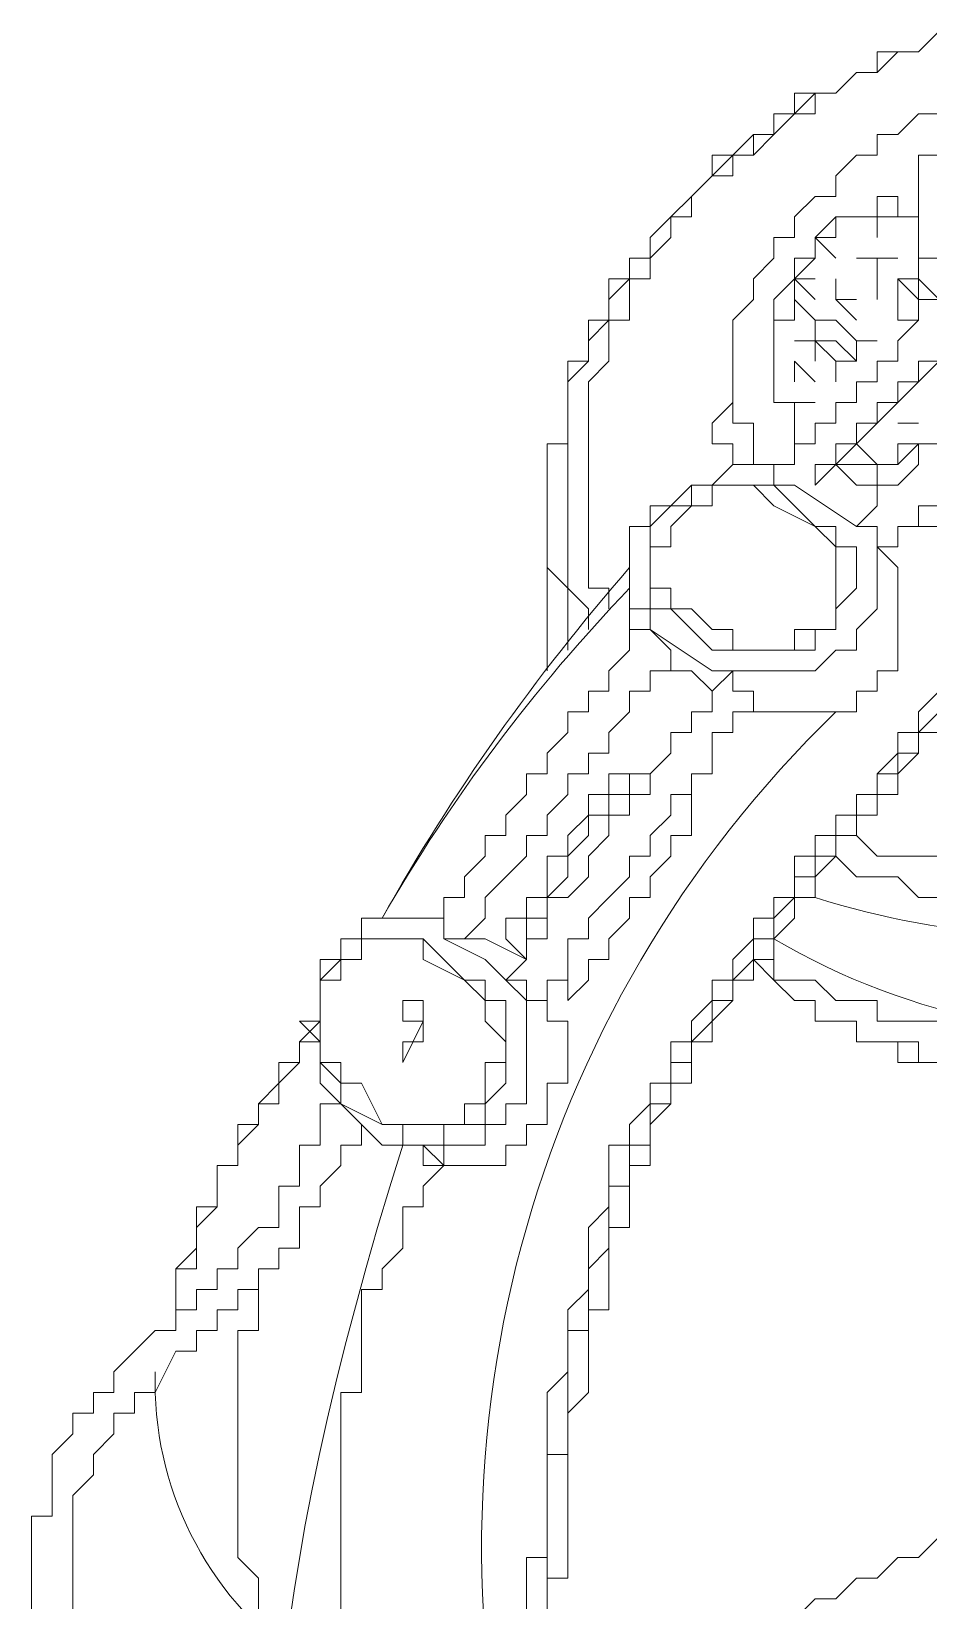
# Model space of a CAD drawing. Header units: millimetres. Extents: x 3050 to 430575, y -569542 to 36130.
# Drawn here: x 313704.8 to 313782, y -471212.9 to -471077.8 of the extents above; entities that cross this region are included whole.
import ezdxf

# ---------------------------------------------------------------- set-up
doc = ezdxf.new("R2010")
doc.units = ezdxf.units.MM
doc.layers.add('PDF _Геометрия', color=7, linetype='Continuous')

# ---------------------------------------------------------------- blocks, each defined once
blk = doc.blocks.new('ТХ3 4 этаж')
at = {"layer": 'PDF _Геометрия', "color": 5, "lineweight": 0}
for points in [[(43969.38, -58213.49), (43969.38, -58202.83), (43965.83, -58199.28), (43965.83, -58177.97), (43969.38, -58177.97), (43969.38, -58174.42), (43969.38, -58170.87), (43969.38, -58167.31), (43969.38, -58163.76), (43972.94, -58163.76), (43972.94, -58160.21), (43972.94, -58156.66), (43976.49, -58156.66), (43976.49, -58153.11), (43980.04, -58149.56), (43980.04, -58146), (43983.59, -58146), (43983.59, -58142.45), (43987.14, -58138.9), (43990.69, -58135.35), (43994.25, -58131.8), (43997.8, -58128.25), (44001.35, -58128.25), (44001.35, -58124.69), (44004.9, -58124.69), (44004.9, -58121.14), (44008.45, -58121.14), (44012.01, -58117.59), (44015.56, -58117.59), (44019.11, -58114.04), (44022.66, -58114.04), (44026.21, -58110.49), (44029.76, -58110.49), (44033.32, -58106.93)], [(43972.94, -58209.93), (43972.94, -58206.38), (43969.38, -58202.83), (43969.38, -58167.31), (43972.94, -58163.76), (43972.94, -58160.21), (43976.49, -58156.66), (43976.49, -58153.11), (43976.49, -58149.56), (43980.04, -58149.56), (43980.04, -58146), (43983.59, -58146), (43983.59, -58142.45), (43987.14, -58138.9), (43990.69, -58135.35), (43994.25, -58131.8), (43994.25, -58128.25), (43997.8, -58128.25), (44001.35, -58124.69), (44004.9, -58124.69), (44004.9, -58121.14), (44008.45, -58121.14), (44008.45, -58117.59), (44012.01, -58117.59), (44015.56, -58117.59), (44019.11, -58114.04), (44022.66, -58114.04), (44026.21, -58110.49), (44029.76, -58110.49), (44033.32, -58106.93)], [(44033.32, -58256.11), (44029.76, -58256.11), (44026.21, -58252.55), (44022.66, -58252.55), (44019.11, -58252.55), (44015.56, -58249)], [(43976.49, -58206.38), (43976.49, -58202.83), (43972.94, -58202.83), (43972.94, -58167.31), (43976.49, -58163.76), (43976.49, -58160.21), (43976.49, -58156.66), (43980.04, -58156.66), (43980.04, -58153.11), (43980.04, -58149.56), (43983.59, -58149.56), (43983.59, -58146), (43987.14, -58142.45), (43987.14, -58138.9), (43990.69, -58138.9), (43990.69, -58135.35), (43994.25, -58131.8), (43997.8, -58131.8), (43997.8, -58128.25), (44001.35, -58128.25), (44004.9, -58124.69), (44008.45, -58121.14), (44012.01, -58121.14), (44012.01, -58117.59), (44015.56, -58117.59), (44019.11, -58114.04), (44022.66, -58114.04), (44022.66, -58110.49), (44026.21, -58110.49), (44029.76, -58110.49), (44033.32, -58106.93)], [(44033.32, -58249), (44029.76, -58249), (44026.21, -58249), (44022.66, -58249), (44019.11, -58245.45)], [(44033.32, -58121.14), (44029.76, -58121.14), (44026.21, -58124.69), (44022.66, -58124.69), (44022.66, -58128.25), (44019.11, -58128.25), (44015.56, -58131.8), (44015.56, -58135.35), (44012.01, -58135.35), (44008.45, -58138.9), (44008.45, -58142.45), (44004.9, -58142.45), (44004.9, -58146), (44001.35, -58149.56), (44001.35, -58153.11), (43997.8, -58156.66), (43997.8, -58160.21), (43997.8, -58163.76), (43997.8, -58167.31), (43997.8, -58170.87), (43997.8, -58174.42), (44001.35, -58174.42), (44001.35, -58177.97), (44001.35, -58181.52)], [(44033.32, -58128.25), (44029.76, -58128.25), (44029.76, -58131.8), (44029.76, -58135.35), (44029.76, -58138.9), (44029.76, -58142.45), (44029.76, -58146), (44033.32, -58146)], [(44033.32, -58277.42), (44029.76, -58277.42), (44026.21, -58277.42), (44022.66, -58277.42), (44022.66, -58273.86), (44019.11, -58273.86), (44015.56, -58273.86), (44012.01, -58270.31), (44008.45, -58270.31), (44004.9, -58270.31), (44004.9, -58266.76), (44001.35, -58266.76), (44004.9, -58270.31), (44008.45, -58273.86), (44012.01, -58273.86), (44012.01, -58277.42), (44015.56, -58277.42), (44019.11, -58277.42), (44019.11, -58280.97), (44022.66, -58280.97), (44026.21, -58280.97), (44026.21, -58284.52), (44029.76, -58284.52), (44033.32, -58284.52)], [(44029.76, -58138.9), (44029.76, -58156.66), (44029.76, -58153.11), (44029.76, -58149.56), (44029.76, -58146), (44029.76, -58142.45), (44029.76, -58138.9), (44026.21, -58138.9), (44022.66, -58138.9), (44019.11, -58138.9), (44015.56, -58138.9), (44015.56, -58142.45), (44012.01, -58142.45), (44012.01, -58146), (44008.45, -58149.56), (44008.45, -58153.11), (44008.45, -58156.66), (44004.9, -58156.66), (44004.9, -58170.87), (44008.45, -58170.87), (44008.45, -58177.97)], [(44022.66, -58138.9), (44022.66, -58142.45), (44022.66, -58138.9)], [(44012.01, -58142.45), (44015.56, -58146), (44012.01, -58142.45)], [(44029.76, -58142.45), (44029.76, -58146), (44029.76, -58142.45)], [(44019.11, -58146), (44022.66, -58146), (44019.11, -58146)], [(44022.66, -58146), (44022.66, -58149.56), (44022.66, -58146)], [(44008.45, -58149.56), (44012.01, -58153.11), (44008.45, -58149.56)], [(44008.45, -58149.56), (44012.01, -58153.11), (44008.45, -58149.56)], [(44008.45, -58149.56), (44012.01, -58149.56), (44008.45, -58149.56)], [(44015.56, -58149.56), (44015.56, -58153.11), (44015.56, -58149.56)], [(44026.21, -58149.56), (44026.21, -58153.11), (44026.21, -58149.56)], [(44026.21, -58149.56), (44029.76, -58153.11), (44026.21, -58149.56)], [(44026.21, -58149.56), (44029.76, -58149.56), (44026.21, -58149.56)], [(44033.32, -58153.11), (44029.76, -58149.56)], [(44036.87, -58160.21), (44012.01, -58185.07), (44012.01, -58181.52), (44015.56, -58181.52), (44015.56, -58177.97), (44019.11, -58177.97), (44019.11, -58174.42), (44022.66, -58174.42), (44022.66, -58170.87), (44026.21, -58170.87), (44026.21, -58167.31), (44029.76, -58167.31), (44029.76, -58163.76), (44033.32, -58163.76)], [(44033.32, -58153.11), (44029.76, -58153.11), (44029.76, -58156.66), (44026.21, -58160.21), (44026.21, -58163.76), (44022.66, -58163.76), (44022.66, -58167.31), (44019.11, -58167.31), (44019.11, -58170.87), (44015.56, -58170.87), (44015.56, -58174.42), (44012.01, -58174.42), (44012.01, -58177.97), (44008.45, -58177.97), (44008.45, -58181.52), (44004.9, -58181.52)], [(44008.45, -58153.11), (44012.01, -58156.66), (44008.45, -58153.11)], [(44015.56, -58153.11), (44019.11, -58156.66), (44015.56, -58153.11)], [(44015.56, -58153.11), (44019.11, -58156.66), (44015.56, -58153.11)], [(44015.56, -58153.11), (44019.11, -58153.11), (44015.56, -58153.11)], [(44026.21, -58153.11), (44026.21, -58156.66), (44026.21, -58153.11)], [(44012.01, -58156.66), (44012.01, -58160.21), (44012.01, -58156.66)], [(44012.01, -58156.66), (44015.56, -58156.66), (44012.01, -58156.66)], [(44015.56, -58156.66), (44019.11, -58160.21), (44015.56, -58156.66)], [(43997.8, -58160.21), (43997.8, -58170.87), (43994.25, -58174.42), (43994.25, -58177.97), (43997.8, -58177.97), (43997.8, -58181.52)], [(44008.45, -58160.21), (44012.01, -58160.21), (44008.45, -58160.21)], [(44012.01, -58160.21), (44012.01, -58163.76), (44012.01, -58160.21)], [(44012.01, -58160.21), (44015.56, -58163.76), (44012.01, -58160.21)], [(44012.01, -58160.21), (44015.56, -58163.76), (44012.01, -58160.21)], [(44012.01, -58160.21), (44015.56, -58160.21), (44012.01, -58160.21)], [(44015.56, -58160.21), (44019.11, -58163.76), (44015.56, -58160.21)], [(44019.11, -58160.21), (44019.11, -58163.76), (44019.11, -58160.21)], [(44019.11, -58160.21), (44022.66, -58160.21), (44019.11, -58160.21)], [(44022.66, -58195.73), (44026.21, -58195.73), (44026.21, -58192.18), (44029.76, -58192.18), (44029.76, -58188.62), (44033.32, -58188.62)], [(44033.32, -58177.97), (44029.76, -58177.97), (44029.76, -58181.52), (44026.21, -58185.07), (44022.66, -58185.07), (44022.66, -58188.62), (44019.11, -58192.18), (44022.66, -58192.18), (44022.66, -58195.73), (44026.21, -58199.28), (44026.21, -58202.83), (44026.21, -58206.38), (44026.21, -58209.93), (44026.21, -58213.49), (44026.21, -58217.04), (44022.66, -58217.04), (44022.66, -58220.59), (44019.11, -58220.59), (44019.11, -58224.14), (44015.56, -58224.14), (44012.01, -58224.14), (44008.45, -58224.14), (44004.9, -58224.14), (44001.35, -58224.14)], [(44008.45, -58163.76), (44008.45, -58167.31), (44008.45, -58163.76)], [(44008.45, -58163.76), (44012.01, -58167.31), (44008.45, -58163.76)], [(44008.45, -58163.76), (44012.01, -58167.31), (44008.45, -58163.76)], [(44015.56, -58163.76), (44019.11, -58163.76), (44015.56, -58163.76)], [(44033.32, -58163.76), (44033.32, -58177.97), (44029.76, -58177.97), (44026.21, -58181.52), (44022.66, -58181.52)], [(44008.45, -58170.87), (44012.01, -58170.87), (44008.45, -58170.87)], [(44008.45, -58170.87), (44012.01, -58170.87), (44008.45, -58170.87)], [(44026.21, -58174.42), (44029.76, -58174.42), (44026.21, -58174.42)], [(44019.11, -58177.97), (44022.66, -58181.52), (44019.11, -58177.97)], [(44026.21, -58177.97), (44026.21, -58181.52), (44026.21, -58177.97)], [(44026.21, -58177.97), (44029.76, -58177.97), (44026.21, -58177.97)], [(44026.21, -58181.52), (44019.11, -58181.52)], [(43962.28, -58380.42), (43962.28, -58376.86), (43962.28, -58373.31), (43962.28, -58369.76), (43965.83, -58369.76), (43965.83, -58366.21), (43965.83, -58362.66), (43965.83, -58359.11), (43965.83, -58355.55), (43965.83, -58352), (43965.83, -58348.45), (43965.83, -58344.9), (43965.83, -58341.35), (43969.38, -58337.8), (43969.38, -58334.24), (43969.38, -58330.69), (43969.38, -58327.14), (43972.94, -58323.59), (43972.94, -58320.04), (43972.94, -58316.49), (43972.94, -58312.93), (43976.49, -58309.38), (43976.49, -58305.83), (43976.49, -58302.28), (43976.49, -58298.73), (43980.04, -58298.73), (43980.04, -58295.18), (43983.59, -58291.62), (43983.59, -58288.07), (43987.14, -58288.07), (43987.14, -58284.52), (43987.14, -58280.97), (43990.69, -58280.97), (43990.69, -58277.42), (43994.25, -58273.86), (43994.25, -58270.31), (43997.8, -58270.31), (43997.8, -58266.76), (44001.35, -58263.21), (44001.35, -58259.66), (44004.9, -58259.66), (44004.9, -58256.11), (44008.45, -58256.11), (44008.45, -58252.55), (44008.45, -58249), (44012.01, -58249), (44012.01, -58245.45), (44015.56, -58245.45), (44015.56, -58241.9), (44019.11, -58241.9), (44019.11, -58238.35), (44022.66, -58238.35), (44022.66, -58234.8), (44026.21, -58231.24), (44026.21, -58227.69), (44029.76, -58227.69), (44029.76, -58224.14), (44033.32, -58220.59)], [(44033.32, -58192.18), (44029.76, -58192.18), (44029.76, -58188.62), (44033.32, -58188.62)], [(44033.32, -58224.14), (44029.76, -58227.69), (44029.76, -58231.24), (44026.21, -58231.24), (44026.21, -58234.8), (44022.66, -58234.8), (44022.66, -58238.35), (44019.11, -58238.35), (44019.11, -58241.9), (44019.11, -58245.45), (44015.56, -58245.45), (44015.56, -58249), (44012.01, -58249), (44012.01, -58252.55), (44008.45, -58252.55), (44008.45, -58256.11), (44004.9, -58259.66), (44004.9, -58263.21), (44001.35, -58263.21), (44001.35, -58266.76), (43997.8, -58270.31), (43997.8, -58273.86), (43994.25, -58273.86), (43994.25, -58277.42), (43990.69, -58280.97), (43990.69, -58284.52), (43987.14, -58284.52), (43987.14, -58288.07), (43987.14, -58291.62), (43983.59, -58291.62), (43983.59, -58295.18), (43983.59, -58298.73), (43980.04, -58298.73), (43980.04, -58302.28), (43980.04, -58305.83), (43976.49, -58305.83), (43976.49, -58309.38), (43976.49, -58312.93), (43976.49, -58316.49), (43972.94, -58320.04), (43972.94, -58323.59), (43972.94, -58327.14), (43972.94, -58330.69), (43969.38, -58330.69), (43969.38, -58334.24), (43969.38, -58337.8), (43969.38, -58341.35), (43969.38, -58344.9), (43969.38, -58348.45), (43969.38, -58352), (43965.83, -58352), (43965.83, -58355.55), (43965.83, -58359.11), (43965.83, -58362.66), (43965.83, -58366.21), (43965.83, -58369.76), (43965.83, -58373.31), (43965.83, -58376.86), (43965.83, -58380.42)], [(43965.83, -58380.42), (43965.83, -58376.86), (43965.83, -58373.31), (43969.38, -58373.31), (43969.38, -58369.76), (43969.38, -58366.21), (43969.38, -58362.66), (43969.38, -58359.11), (43969.38, -58355.55), (43969.38, -58352), (43969.38, -58348.45), (43969.38, -58344.9), (43972.94, -58341.35), (43972.94, -58337.8), (43972.94, -58334.24), (43972.94, -58330.69), (43972.94, -58327.14), (43976.49, -58327.14), (43976.49, -58323.59), (43976.49, -58320.04), (43976.49, -58316.49), (43976.49, -58312.93), (43980.04, -58312.93), (43980.04, -58309.38), (43980.04, -58305.83), (43980.04, -58302.28), (43983.59, -58302.28), (43983.59, -58298.73), (43983.59, -58295.18), (43987.14, -58291.62), (43987.14, -58288.07), (43990.69, -58288.07), (43990.69, -58284.52), (43990.69, -58280.97), (43994.25, -58280.97), (43994.25, -58277.42), (43997.8, -58273.86), (43997.8, -58270.31), (44001.35, -58270.31), (44001.35, -58266.76), (44004.9, -58266.76), (44004.9, -58263.21), (44008.45, -58259.66), (44008.45, -58256.11), (44012.01, -58256.11), (44012.01, -58252.55), (44015.56, -58249), (44015.56, -58245.45), (44019.11, -58245.45), (44019.11, -58241.9), (44022.66, -58241.9), (44022.66, -58238.35), (44026.21, -58238.35), (44026.21, -58234.8), (44029.76, -58231.24), (44029.76, -58227.69), (44033.32, -58227.69)], [(43965.83, -58217.04), (43965.83, -58188.62)], [(43994.25, -58220.59), (43990.69, -58217.04), (43987.14, -58217.04), (43987.14, -58213.49)], [(43951.63, -58263.21), (43955.18, -58263.21), (43962.28, -58266.76), (43958.73, -58263.21), (43958.73, -58259.66), (43962.28, -58259.66), (43962.28, -58256.11), (43965.83, -58256.11), (43965.83, -58252.55), (43965.83, -58249), (43969.38, -58249), (43969.38, -58245.45), (43972.94, -58241.9), (43972.94, -58238.35), (43976.49, -58238.35), (43976.49, -58234.8), (43980.04, -58234.8), (43983.59, -58234.8), (43980.04, -58234.8), (43980.04, -58238.35), (43976.49, -58238.35), (43976.49, -58241.9), (43972.94, -58241.9), (43972.94, -58245.45), (43969.38, -58249), (43969.38, -58252.55), (43965.83, -58256.11), (43965.83, -58259.66), (43962.28, -58259.66), (43962.28, -58266.76)], [(43965.83, -58270.31), (43969.38, -58270.31), (43969.38, -58273.86), (43972.94, -58270.31), (43972.94, -58266.76), (43976.49, -58266.76), (43976.49, -58263.21), (43980.04, -58259.66), (43980.04, -58256.11), (43983.59, -58256.11), (43983.59, -58252.55), (43987.14, -58249), (43987.14, -58245.45), (43990.69, -58245.45), (43990.69, -58241.9), (43990.69, -58238.35), (43987.14, -58238.35)], [(43944.52, -58259.66), (43948.07, -58259.66)], [(43965.83, -58273.86), (43965.83, -58277.42), (43969.38, -58277.42), (43969.38, -58288.07), (43965.83, -58288.07), (43965.83, -58291.62), (43965.83, -58295.18), (43962.28, -58295.18), (43962.28, -58298.73), (43958.73, -58298.73), (43958.73, -58302.28), (43955.18, -58302.28), (43951.63, -58302.28), (43948.07, -58302.28), (43944.52, -58302.28), (43944.52, -58298.73), (43940.97, -58298.73)], [(43926.76, -58277.42), (43923.21, -58280.97), (43923.21, -58284.52), (43919.66, -58284.52), (43919.66, -58288.07), (43916.11, -58291.62), (43916.11, -58295.18), (43912.56, -58295.18), (43912.56, -58298.73), (43912.56, -58302.28), (43909.01, -58302.28), (43909.01, -58305.83), (43909.01, -58309.38), (43905.45, -58309.38), (43905.45, -58316.49), (43901.9, -58320.04), (43901.9, -58330.69), (43901.9, -58320.04), (43905.45, -58320.04), (43905.45, -58312.93), (43909.01, -58309.38), (43909.01, -58305.83), (43909.01, -58302.28), (43912.56, -58302.28), (43912.56, -58298.73), (43916.11, -58295.18), (43916.11, -58291.62), (43919.66, -58291.62), (43919.66, -58288.07), (43923.21, -58284.52), (43923.21, -58280.97), (43926.76, -58280.97)], [(44026.21, -58280.97), (44029.76, -58280.97), (44026.21, -58280.97)], [(44026.21, -58280.97), (44029.76, -58280.97), (44026.21, -58280.97)], [(43930.32, -58291.62), (43926.76, -58291.62), (43926.76, -58298.73), (43923.21, -58298.73), (43923.21, -58302.28), (43923.21, -58305.83), (43919.66, -58305.83), (43919.66, -58309.38), (43919.66, -58312.93), (43916.11, -58312.93), (43912.56, -58316.49), (43912.56, -58320.04), (43909.01, -58320.04), (43909.01, -58323.59), (43905.45, -58323.59), (43905.45, -58327.14), (43901.9, -58327.14), (43901.9, -58330.69), (43898.35, -58330.69), (43891.25, -58337.8), (43891.25, -58341.35), (43887.7, -58341.35), (43887.7, -58344.9), (43884.14, -58344.9), (43884.14, -58348.45), (43880.59, -58352), (43880.59, -58355.55), (43880.59, -58359.11), (43880.59, -58362.66), (43877.04, -58362.66), (43877.04, -58366.21), (43877.04, -58369.76), (43877.04, -58373.31), (43877.04, -58376.86), (43877.04, -58380.42)], [(43884.14, -58380.42), (43884.14, -58376.86), (43884.14, -58373.31), (43884.14, -58369.76), (43884.14, -58366.21), (43884.14, -58362.66), (43884.14, -58359.11), (43887.7, -58355.55), (43887.7, -58352), (43891.25, -58348.45), (43891.25, -58344.9), (43894.8, -58344.9), (43894.8, -58341.35), (43898.35, -58341.35), (43901.9, -58334.24), (43905.45, -58334.24), (43905.45, -58330.69), (43909.01, -58330.69), (43909.01, -58327.14), (43912.56, -58327.14), (43912.56, -58323.59), (43916.11, -58323.59), (43916.11, -58320.04), (43919.66, -58320.04), (43919.66, -58316.49), (43923.21, -58316.49), (43923.21, -58312.93), (43923.21, -58309.38), (43926.76, -58309.38), (43926.76, -58305.83), (43930.32, -58302.28), (43930.32, -58298.73), (43933.87, -58298.73), (43933.87, -58295.18)], [(43930.32, -58380.42), (43930.32, -58376.86), (43930.32, -58373.31), (43930.32, -58369.76), (43930.32, -58366.21), (43930.32, -58362.66), (43930.32, -58359.11), (43930.32, -58355.55), (43930.32, -58352), (43930.32, -58348.45), (43930.32, -58344.9), (43930.32, -58341.35), (43933.87, -58341.35), (43933.87, -58337.8), (43933.87, -58334.24), (43933.87, -58330.69), (43933.87, -58327.14), (43933.87, -58323.59), (43937.42, -58323.59), (43937.42, -58320.04), (43940.97, -58316.49), (43940.97, -58312.93), (43940.97, -58309.38), (43944.52, -58309.38), (43944.52, -58305.83), (43948.07, -58302.28)], [(43916.11, -58323.59), (43916.11, -58330.69), (43912.56, -58330.69), (43912.56, -58369.76), (43916.11, -58373.31), (43916.11, -58376.86), (43916.11, -58380.42), (43919.66, -58380.42), (43919.66, -58383.97)], [(44008.45, -58380.42), (44012.01, -58376.86), (44015.56, -58376.86), (44019.11, -58373.31), (44022.66, -58373.31), (44026.21, -58369.76), (44029.76, -58369.76), (44033.32, -58366.21)]]:
    blk.add_lwpolyline(points, dxfattribs=at)
for points in [[(44004.9, -58263.21, 0.353337), (44150.52, -58241.9)], [(43983.59, -58209.93), (43980.04, -58209.93), (43980.04, -58202.83, 0.060385), (43937.42, -58259.66, -0.051267), (43980.04, -58199.28)], [(43930.32, -58430.14), (43951.63, -58430.14), (43951.63, -58426.59), (43962.28, -58426.59), (43962.28, -58423.04, -0.276984), (44015.56, -58224.14)]]:
    blk.add_lwpolyline(points, format="xyb", dxfattribs=at)
for points in [[(44029.76, -58146), (44029.76, -58138.9), (44015.56, -58138.9), (44015.56, -58142.45), (44012.01, -58142.45), (44012.01, -58146), (44008.45, -58149.56), (44008.45, -58153.11), (44008.45, -58156.66), (44004.9, -58156.66), (44004.9, -58160.21), (44004.9, -58163.76), (44004.9, -58167.31), (44004.9, -58170.87), (44004.9, -58167.31), (44004.9, -58163.76), (44004.9, -58160.21), (44004.9, -58156.66), (44004.9, -58153.11), (44008.45, -58149.56), (44008.45, -58146), (44012.01, -58146), (44012.01, -58142.45), (44015.56, -58138.9), (44019.11, -58138.9), (44022.66, -58138.9), (44022.66, -58135.35), (44026.21, -58135.35), (44026.21, -58138.9), (44029.76, -58138.9), (44029.76, -58142.45)], [(44029.76, -58146), (44029.76, -58142.45)], [(44022.66, -58146), (44026.21, -58146), (44022.66, -58146)], [(44029.76, -58149.56), (44029.76, -58146)], [(44015.56, -58153.11), (44015.56, -58149.56)], [(44022.66, -58153.11), (44022.66, -58149.56)], [(44022.66, -58153.11), (44022.66, -58149.56)], [(44026.21, -58156.66), (44026.21, -58153.11)], [(44012.01, -58160.21), (44012.01, -58156.66)], [(44026.21, -58156.66), (44029.76, -58156.66), (44026.21, -58156.66)], [(44019.11, -58163.76), (44019.11, -58160.21)], [(44008.45, -58167.31), (44008.45, -58163.76)], [(44015.56, -58167.31), (44015.56, -58163.76)], [(44008.45, -58174.42), (44008.45, -58170.87)], [(44026.21, -58181.52), (44026.21, -58177.97)], [(43983.59, -58188.62), (43987.14, -58188.62), (43990.69, -58185.07), (43994.25, -58185.07), (43997.8, -58181.52), (44001.35, -58181.52), (44004.9, -58181.52), (44004.9, -58185.07), (44008.45, -58185.07), (44019.11, -58192.18), (44022.66, -58192.18), (44022.66, -58195.73), (44022.66, -58199.28), (44022.66, -58202.83), (44022.66, -58206.38), (44019.11, -58209.93), (44019.11, -58213.49), (44015.56, -58213.49), (44012.01, -58217.04), (44008.45, -58217.04), (44004.9, -58217.04), (44001.35, -58217.04), (43997.8, -58217.04), (43994.25, -58217.04), (43983.59, -58209.93), (43983.59, -58206.38), (43980.04, -58206.38), (43980.04, -58202.83), (43980.04, -58199.28), (43980.04, -58195.73), (43980.04, -58192.18), (43983.59, -58192.18)], [(44015.56, -58181.52), (44019.11, -58185.07), (44026.21, -58185.07), (44022.66, -58185.07), (44022.66, -58181.52)], [(43987.14, -58192.18), (43990.69, -58188.62), (43994.25, -58188.62), (43994.25, -58185.07), (43997.8, -58185.07), (44001.35, -58185.07), (44004.9, -58188.62), (44012.01, -58192.18), (44015.56, -58195.73), (44015.56, -58199.28), (44015.56, -58202.83), (44015.56, -58206.38), (44015.56, -58209.93), (44012.01, -58209.93), (44008.45, -58209.93), (44008.45, -58213.49), (44004.9, -58213.49), (44001.35, -58213.49), (43997.8, -58213.49), (43997.8, -58209.93), (43994.25, -58209.93), (43990.69, -58206.38), (43987.14, -58206.38), (43987.14, -58202.83), (43983.59, -58202.83), (43983.59, -58199.28), (43983.59, -58195.73), (43987.14, -58195.73)], [(43987.14, -58188.62), (43990.69, -58188.62), (43990.69, -58185.07), (44004.9, -58185.07), (44012.01, -58192.18), (44015.56, -58192.18), (44015.56, -58195.73), (44019.11, -58195.73), (44019.11, -58199.28), (44019.11, -58202.83), (44015.56, -58206.38), (44015.56, -58209.93), (44012.01, -58209.93), (44012.01, -58213.49), (44008.45, -58213.49), (44004.9, -58213.49), (44001.35, -58213.49), (43997.8, -58213.49), (43994.25, -58213.49), (43987.14, -58206.38), (43983.59, -58206.38), (43983.59, -58202.83), (43983.59, -58199.28), (43983.59, -58195.73), (43983.59, -58192.18)], [(43948.07, -58259.66), (43948.07, -58256.11), (43951.63, -58256.11), (43951.63, -58252.55), (43955.18, -58249), (43955.18, -58245.45), (43958.73, -58245.45), (43958.73, -58241.9), (43962.28, -58238.35), (43962.28, -58234.8), (43965.83, -58234.8), (43965.83, -58231.24), (43969.38, -58227.69), (43969.38, -58224.14), (43972.94, -58224.14), (43972.94, -58220.59), (43976.49, -58220.59), (43976.49, -58217.04), (43980.04, -58213.49), (43980.04, -58209.93), (43983.59, -58209.93), (43987.14, -58213.49), (43987.14, -58217.04), (43983.59, -58217.04), (43983.59, -58220.59), (43980.04, -58220.59), (43980.04, -58224.14), (43976.49, -58227.69), (43976.49, -58231.24), (43972.94, -58231.24), (43972.94, -58234.8), (43969.38, -58234.8), (43969.38, -58238.35), (43965.83, -58241.9), (43965.83, -58245.45), (43962.28, -58245.45), (43962.28, -58249), (43958.73, -58252.55), (43955.18, -58256.11), (43955.18, -58259.66), (43951.63, -58263.21), (43948.07, -58263.21)], [(43965.83, -58273.86), (43965.83, -58270.31), (43969.38, -58270.31), (43969.38, -58263.21), (43972.94, -58263.21), (43972.94, -58259.66), (43976.49, -58256.11), (43980.04, -58252.55), (43980.04, -58249), (43983.59, -58249), (43983.59, -58245.45), (43987.14, -58241.9), (43987.14, -58238.35), (43990.69, -58238.35), (43990.69, -58234.8), (43994.25, -58234.8), (43994.25, -58231.24), (43994.25, -58227.69), (43997.8, -58227.69), (43997.8, -58224.14), (44001.35, -58224.14), (44001.35, -58220.59), (43997.8, -58220.59), (43997.8, -58217.04), (43994.25, -58220.59), (43994.25, -58224.14), (43990.69, -58224.14), (43990.69, -58227.69), (43987.14, -58227.69), (43987.14, -58231.24), (43983.59, -58234.8), (43983.59, -58238.35), (43980.04, -58238.35), (43980.04, -58241.9), (43976.49, -58241.9), (43976.49, -58245.45), (43972.94, -58249), (43972.94, -58252.55), (43969.38, -58256.11), (43965.83, -58256.11), (43965.83, -58259.66), (43965.83, -58263.21), (43962.28, -58263.21), (43962.28, -58266.76), (43958.73, -58270.31), (43962.28, -58270.31), (43962.28, -58273.86)], [(43926.76, -58266.76), (43930.32, -58266.76), (43930.32, -58263.21), (43933.87, -58263.21), (43933.87, -58259.66), (43937.42, -58259.66), (43940.97, -58259.66), (43944.52, -58259.66), (43948.07, -58259.66), (43948.07, -58263.21), (43955.18, -58266.76), (43958.73, -58270.31), (43962.28, -58273.86), (43962.28, -58277.42), (43962.28, -58280.97), (43962.28, -58284.52), (43962.28, -58288.07), (43962.28, -58291.62), (43958.73, -58291.62), (43958.73, -58295.18), (43955.18, -58295.18), (43955.18, -58298.73), (43951.63, -58298.73), (43948.07, -58298.73), (43948.07, -58302.28), (43944.52, -58298.73), (43940.97, -58298.73), (43937.42, -58298.73), (43930.32, -58291.62), (43926.76, -58288.07), (43926.76, -58284.52), (43926.76, -58280.97), (43923.21, -58277.42), (43926.76, -58277.42), (43926.76, -58273.86), (43926.76, -58270.31)], [(43930.32, -58270.31), (43930.32, -58266.76), (43933.87, -58266.76), (43933.87, -58263.21), (43937.42, -58263.21), (43940.97, -58263.21), (43944.52, -58263.21), (43944.52, -58266.76), (43951.63, -58270.31), (43955.18, -58273.86), (43955.18, -58277.42), (43958.73, -58280.97), (43958.73, -58284.52), (43955.18, -58284.52), (43955.18, -58288.07), (43955.18, -58291.62), (43951.63, -58291.62), (43951.63, -58295.18), (43948.07, -58295.18), (43944.52, -58295.18), (43940.97, -58295.18), (43937.42, -58295.18), (43933.87, -58288.07), (43930.32, -58288.07), (43930.32, -58284.52), (43926.76, -58284.52), (43926.76, -58280.97), (43926.76, -58277.42), (43926.76, -58273.86), (43926.76, -58270.31)], [(43926.76, -58270.31), (43930.32, -58266.76), (43930.32, -58263.21), (43944.52, -58263.21), (43951.63, -58270.31), (43955.18, -58270.31), (43955.18, -58273.86), (43958.73, -58273.86), (43958.73, -58277.42), (43958.73, -58280.97), (43958.73, -58284.52), (43958.73, -58288.07), (43955.18, -58291.62), (43955.18, -58295.18), (43951.63, -58295.18), (43948.07, -58295.18), (43948.07, -58298.73), (43944.52, -58298.73), (43940.97, -58298.73), (43940.97, -58295.18), (43937.42, -58295.18), (43930.32, -58291.62), (43930.32, -58288.07), (43926.76, -58284.52), (43926.76, -58280.97), (43926.76, -58277.42), (43926.76, -58273.86)], [(43940.97, -58284.52), (43944.52, -58277.42), (43944.52, -58273.86), (43940.97, -58273.86), (43940.97, -58277.42), (43944.52, -58277.42), (43944.52, -58280.97), (43940.97, -58280.97)], [(44029.76, -58280.97), (44029.76, -58284.52), (44029.76, -58280.97), (44026.21, -58280.97)]]:
    blk.add_lwpolyline(points, close=True, dxfattribs=at)
for centre, radius, start, end in [((44056.04, -58116.37), 146.51, 252.51, 308.3649), ((43956.95, -58339.57), 58.63, 178.2643, 234.8658)]:
    blk.add_arc(centre, radius, start, end, dxfattribs=at)
blk.add_ellipse((44216.14, -58027.3), major_axis=(-275.96, -441.57), ratio=0.248449, start_param=5.519251, end_param=6.781682, dxfattribs=at)

msp = doc.modelspace()

# ---------------------------------------------------------------- block references
at = {"xscale": 0.5, "yscale": 0.5, "zscale": 0.5}
msp.add_blockref('ТХ3 4 этаж', (291766.25, -442024.29), dxfattribs=at)

doc.saveas('drawing.dxf')
